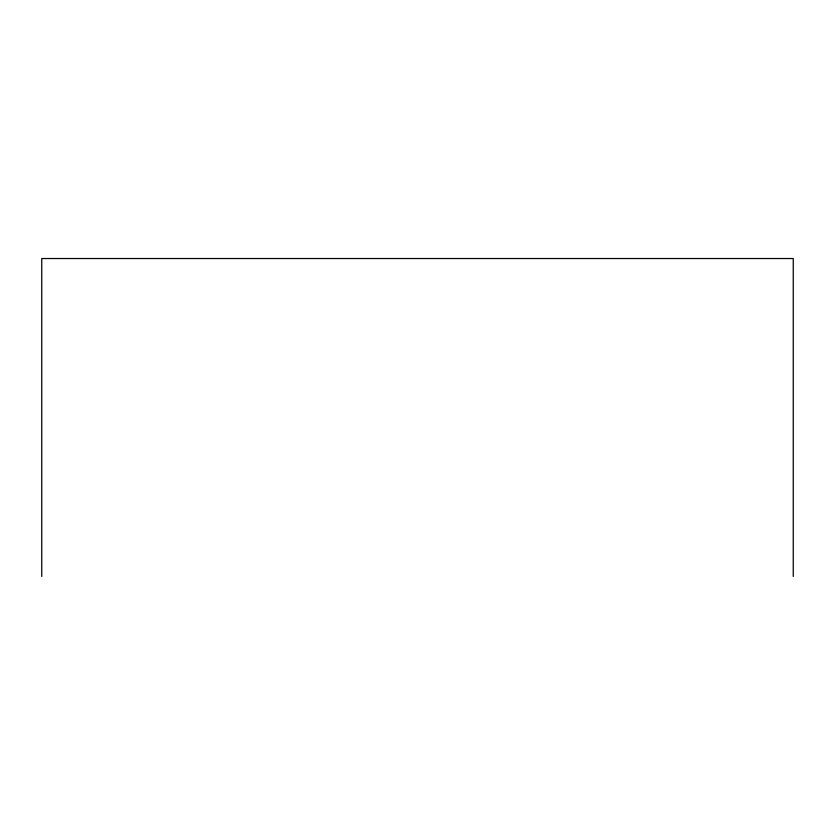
<?xml version="1.0" encoding="UTF-8"?>
<svg xmlns="http://www.w3.org/2000/svg" width="835" height="835" viewBox="0 0 835 835"><rect width="100%" height="100%" fill="white"/><g stroke="black" fill="none" stroke-linecap="round" stroke-linejoin="round"><path stroke-width="1.25" d="M793.25 576.474L793.25 258.526L41.75 258.526L41.75 576.474"/></g></svg>
